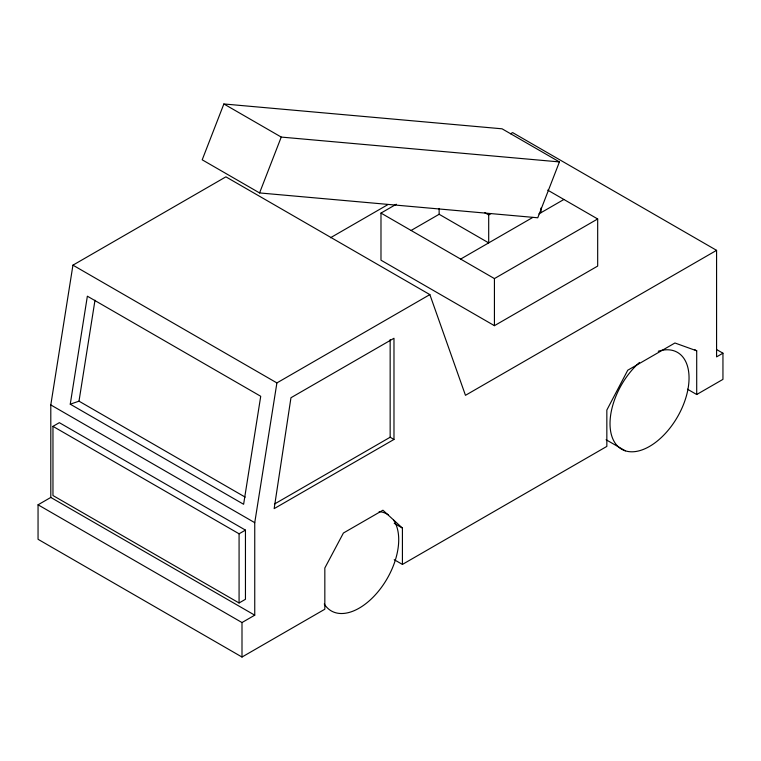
<?xml version="1.0" encoding="UTF-8"?>
<svg xmlns="http://www.w3.org/2000/svg" width="761" height="761" viewBox="0 0 761 761"><rect width="100%" height="100%" fill="white"/><g stroke="black" fill="none" stroke-linecap="round" stroke-linejoin="round"><path stroke-width="1.14" d="M429.86 294.602L276.899 382.916L254.745 522.674L254.745 615.183L50.797 497.437L50.797 404.928L72.942 265.161L225.903 176.847L429.86 294.602L465.466 395.32L716.577 250.34L716.577 356.88L722.95 353.199L722.95 379.368L696.705 394.521L687.478 389.194M70.25 404.186L87.363 296.191L260.728 396.281L243.615 504.277L70.25 404.186L79.001 401.171L245.175 497.114M79.001 401.171L94.992 300.215M223.877 103.962L202.207 159.81L259.568 192.933L537.761 217.779L559.43 161.922L502.07 128.809L223.877 103.962L281.247 137.075L559.43 161.922M259.568 192.933L281.247 137.075M330.464 237.765L388.1 204.49M510.564 133.784L512.629 132.595L716.577 250.34M547.72 190.126L597.68 218.968L597.68 266.074L494.431 325.679L380.985 260.186L380.985 213.08L396.319 204.224M52.966 426.35L59.339 422.669L245.451 530.113L245.451 599.297L239.078 602.978L52.966 495.525L52.966 426.35L239.078 533.794L245.451 530.113M411.092 230.469L439.135 214.279L488.695 242.883L488.695 214.925L484.652 212.585M488.695 214.925L490.74 213.736M460.652 259.073L532.757 217.446M538.902 213.898L563.901 199.468M394.217 559.687L402.417 564.424L402.417 528.077L382.935 510.212L343.411 533.023L324.833 568.001L324.833 609.219L241.998 657.038L38.05 539.292L38.05 504.8L50.797 497.437M380.985 213.08L494.431 278.583L597.68 218.968M274.426 504.058L390.155 437.242L393.979 439.449L393.979 338.265L290.959 397.737L274.16 508.633L393.979 439.449M38.05 504.8L241.998 622.546L254.745 615.183M402.417 564.424L606.84 446.403L606.84 410.055L627.758 370.217L674.931 342.992L696.705 350.821L696.705 394.521M716.805 349.651L722.95 353.199M694.65 349.632L696.705 350.821M606.098 439.734L625.304 450.826M72.942 265.161L276.899 382.916M394.217 523.34L402.417 528.077M50.797 404.928L254.745 522.674M540.957 208.048L540.957 212.709M494.431 278.583L494.431 325.679M439.135 208.447L439.135 214.279M390.155 339.587L390.155 437.242M241.998 622.546L241.998 657.038M239.078 533.794L239.078 602.978M393.532 520.096A55.886 32.266 -60 0 1 378.207 591.544A55.886 32.266 -60 0 1 324.253 603.977M379.149 511.611A55.886 32.266 -60 0 1 388.196 514.769M658.284 351.24A55.886 32.266 -60 0 1 682.427 407.078A55.886 32.266 -60 0 1 617.371 445.87A55.886 32.266 -60 0 1 639.516 362.436"/></g></svg>
